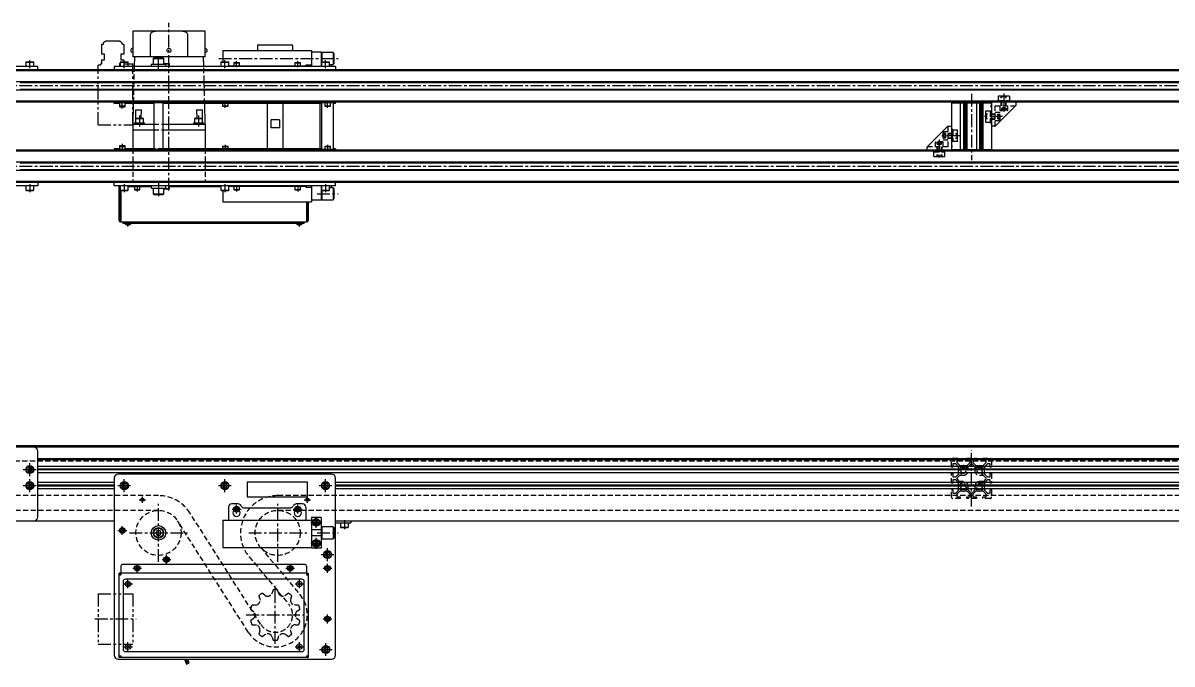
# Model space of a CAD drawing. Extents: x 0 to 4374, y -8 to 1531.
# Drawn here: x 760 to 2187, y 10 to 807 of the extents above; entities that cross this region are included whole.
import ezdxf

# ---------------------------------------------------------------- set-up
doc = ezdxf.new("R2010")
doc.units = 0
doc.header["$LTSCALE"] = 0.5
for name, pattern in [('CENTER', [50.8, 31.75, -6.35, 6.35, -6.35]), ('DASHED', [19.05, 12.7, -6.35]), ('PHANTOM', [63.5, 31.75, -6.35, 6.35, -6.35, 6.35, -6.35])]:
    doc.linetypes.add(name, pattern=pattern)
for name, color, linetype in [('MSM_CENTER', 1, 'CENTER'), ('MSM_CONTINUOUS', 7, 'CONTINUOUS'), ('MSM_DASHED', 4, 'DASHED'), ('MSM_IMAGINARY', 6, 'PHANTOM')]:
    doc.layers.add(name, color=color, linetype=linetype)

msp = doc.modelspace()

# ---------------------------------------------------------------- linework, layer by layer
at = {"layer": 'MSM_CENTER'}
for p, q in [((941, 598.5), (941, 806.8)), ((768, 750.5), (768, 760.5)), ((885.5, 750.5), (885.5, 760.5)), ((928, 749.5), (928, 766.5)), ((1003, 762.5), (1151, 762.5)), ((1010.5, 750.5), (1010.5, 760.5)), ((1025, 751.7), (1025, 759.5)), ((1101, 751.7), (1101, 759.5)), ((1135.5, 750.5), (1135.5, 760.5)), ((3743, 728.5), (613, 728.5)), ((1938, 718.7), (1938, 636.3)), ((1978, 719), (1978, 695)), ((883, 700.5), (883, 709.5)), ((1011, 701.5), (1011, 708.5)), ((1138, 701.5), (1138, 709.5)), ((904.3, 691.6), (904.3, 678)), ((977.8, 691.6), (977.8, 678)), ((1976.5, 690.5), (1952.5, 690.5)), ((1898, 662), (1898, 638)), ((1923.3, 666.5), (1899.3, 666.5)), ((883, 656.5), (883, 647.5)), ((1011, 655.5), (1011, 648.5)), ((1138, 655.5), (1138, 647.5)), ((3743, 628.5), (613, 628.5)), ((768, 606.5), (768, 596.5)), ((885.5, 606.5), (885.5, 596.5)), ((901.5, 605.3), (901.5, 597.5)), ((928, 607.5), (928, 590.5)), ((1010.5, 606.5), (1010.5, 596.5)), ((1025, 605.3), (1025, 597.5)), ((1101, 605.3), (1101, 597.5)), ((1135.5, 606.5), (1135.5, 596.5)), ((1125, 594.5), (1151, 594.5)), ((890, 553.8), (890, 559.5)), ((1103, 553.8), (1103, 559.5)), ((1938, 205.7), (1938, 275.7)), ((768, 243.7), (768, 259.7)), ((760, 251.7), (776, 251.7)), ((760, 231.7), (776, 231.7)), ((768, 223.7), (768, 239.7)), ((877.5, 231.7), (893.5, 231.7)), ((885.5, 223.7), (885.5, 239.7)), ((1002.5, 231.7), (1018.5, 231.7)), ((1010.5, 223.7), (1010.5, 239.7)), ((1127.5, 231.7), (1143.5, 231.7)), ((1135.5, 223.7), (1135.5, 239.7)), ((904, 214.2), (912, 214.2)), ((908, 210.2), (908, 218.2)), ((1109, 214.2), (1117, 214.2)), ((1113, 210.2), (1113, 218.2)), ((928, 137), (928, 209)), ((1019.5, 202.5), (1030.5, 202.5)), ((1025, 197), (1025, 208)), ((1076.1, 137), (1076.1, 209)), ((1095.5, 202.5), (1106.5, 202.5)), ((1101, 197), (1101, 208)), ((1117.3, 186), (1130.8, 186)), ((1124, 179.3), (1124, 192.8)), ((1159, 188.7), (1159, 177.7)), ((877.5, 176), (888.5, 176)), ((883, 170.5), (883, 181.5)), ((892, 173), (964, 173)), ((1040.1, 173), (1112.1, 173)), ((1125, 173), (1151, 173)), ((1117.3, 160), (1130.8, 160)), ((1124, 153.3), (1124, 166.8)), ((938, 134.5), (938, 145.5)), ((1130, 146), (1146, 146)), ((1138, 138), (1138, 154)), ((896, 129), (907, 129)), ((901.5, 123.5), (901.5, 134.5)), ((932.5, 140), (943.5, 140)), ((1086, 129), (1097, 129)), ((1091.5, 123.5), (1091.5, 134.5)), ((1132.5, 129), (1143.5, 129)), ((1138, 123.5), (1138, 134.5)), ((890, 104.1), (890, 115)), ((1103, 104.1), (1103, 115)), ((884.6, 109.5), (895.5, 109.5)), ((1073.1, 35), (1073.1, 107)), ((1097.6, 109.5), (1108.5, 109.5)), ((1138, 60.5), (1138, 71.5)), ((849.1, 66), (900.1, 66)), ((1037.1, 71), (1109.1, 71)), ((1132.5, 66), (1143.5, 66)), ((884.6, 31.5), (895.5, 31.5)), ((890, 26.1), (890, 37)), ((1097.6, 31.5), (1108.5, 31.5)), ((1103, 26.1), (1103, 37)), ((1136, 20), (1136, 36)), ((1128, 28), (1144, 28))]:
    msp.add_line(p, q, dxfattribs=at)
at = {"layer": 'MSM_CONTINUOUS'}
for p, q in [((896, 796.8), (896, 764.8)), ((986, 796.8), (896, 796.8)), ((918.1, 764.8), (918.1, 792.8)), ((964, 792.8), (964, 764.8)), ((986, 764.8), (986, 796.8)), ((1008, 772.5), (1008, 758.5)), ((1008, 772.5), (1118, 772.5)), ((1051, 777.9), (1051, 772.5)), ((1052.6, 779.5), (1093.4, 779.5)), ((1095, 772.5), (1095, 777.9)), ((1118, 772.5), (1118, 752.5)), ((763.6, 758.5), (763, 757.9)), ((763, 757.9), (773, 757.9)), ((763, 757.9), (763, 752.5)), ((763.6, 758.5), (772.4, 758.5)), ((773, 757.9), (772.4, 758.5)), ((773, 752.5), (773, 757.9)), ((881.1, 758.5), (880.5, 757.9)), ((880.5, 757.9), (890.5, 757.9)), ((880.5, 757.9), (880.5, 752.5)), ((881.1, 758.5), (889.9, 758.5)), ((890.5, 757.9), (889.9, 758.5)), ((890.5, 752.5), (890.5, 757.9)), ((986, 764.8), (896, 764.8)), ((898, 764.8), (897.8, 752.5)), ((922.3, 763.5), (921.5, 762.7)), ((921.5, 762.7), (921.5, 755.5)), ((921.5, 762.7), (934.5, 762.7)), ((922.3, 763.5), (933.7, 763.5)), ((934.5, 762.7), (933.7, 763.5)), ((934.5, 755.5), (934.5, 762.7)), ((984.3, 752.5), (984, 764.8)), ((1006.1, 758.5), (1005.5, 757.9)), ((1005.5, 757.9), (1005.5, 752.5)), ((1005.5, 757.9), (1015.5, 757.9)), ((1006.1, 758.5), (1014.9, 758.5)), ((1015.5, 757.9), (1014.9, 758.5)), ((1015.5, 752.5), (1015.5, 757.9)), ((1021.9, 757.5), (1021.5, 757.1)), ((1021.5, 757.1), (1028.5, 757.1)), ((1021.5, 757.1), (1021.5, 753.5)), ((1021.9, 757.5), (1028.1, 757.5)), ((1028.5, 757.1), (1028.1, 757.5)), ((1028.5, 753.5), (1028.5, 757.1)), ((1097.9, 757.5), (1097.5, 757.1)), ((1097.5, 757.1), (1097.5, 753.5)), ((1097.5, 757.1), (1104.5, 757.1)), ((1097.9, 757.5), (1104.1, 757.5)), ((1104.5, 757.1), (1104.1, 757.5)), ((1104.5, 753.5), (1104.5, 757.1)), ((1130, 770.5), (1118, 770.5)), ((1130, 770.5), (1130, 752.5)), ((1131, 768.2), (1130, 768.2)), ((1130, 756.7), (1130.5, 756.7)), ((1131.1, 758.5), (1130.5, 757.9)), ((1130.5, 757.9), (1140.5, 757.9)), ((1130.5, 757.9), (1130.5, 752.5)), ((1131, 770), (1131, 758.4)), ((1145, 770), (1131, 770)), ((1131.1, 758.5), (1139.9, 758.5)), ((1140.5, 757.9), (1139.9, 758.5)), ((1140.5, 752.5), (1140.5, 757.9)), ((1146, 769), (1145, 770)), ((1145, 770), (1145, 755)), ((1146, 769), (1146, 756)), ((778, 752.5), (623, 752.5)), ((3733, 748.5), (623, 748.5)), ((3648, 747.3), (708, 747.3)), ((778, 748.5), (778, 752.5)), ((1148, 752.5), (873, 752.5)), ((873, 752.5), (873, 748.5)), ((879.9, 756.5), (879.5, 756.1)), ((879.5, 756.1), (879.5, 752.5)), ((879.5, 756.1), (880.5, 756.1)), ((879.9, 756.5), (880.5, 756.5)), ((919, 755), (919, 752.5)), ((919.5, 755.5), (936.5, 755.5)), ((934.9, 756.5), (934.5, 756.1)), ((934.5, 756.1), (941.5, 756.1)), ((934.9, 756.5), (941.1, 756.5)), ((937, 752.5), (937, 755)), ((941.5, 756.1), (941.1, 756.5)), ((941.5, 752.5), (941.5, 756.1)), ((1015.5, 753.5), (1111, 753.5)), ((1118, 754.5), (1111, 754.5)), ((1111, 752.5), (1111, 754.5)), ((1140.5, 755), (1145, 755)), ((1143, 752.5), (1143, 755)), ((1145, 755), (1146, 756)), ((1148, 752.5), (1148, 748.5)), ((3648, 733.7), (708, 733.7)), ((3704.5, 732.5), (756.3, 732.5)), ((3648, 723.3), (708, 723.3)), ((756.3, 724.5), (3704.5, 724.5)), ((3733, 708.5), (623, 708.5)), ((3648, 709.7), (708, 709.7)), ((873, 706.5), (873, 708.5)), ((1148, 707.5), (873, 707.5)), ((879.5, 706.5), (873, 706.5)), ((879.5, 707.5), (879.5, 702.9)), ((879.5, 703.9), (886.5, 703.9)), ((879.5, 703.9), (879.9, 703.5)), ((879.5, 702.9), (879.9, 702.5)), ((879.5, 702.9), (886.5, 702.9)), ((879.9, 703.5), (886.1, 703.5)), ((879.9, 702.5), (886.1, 702.5)), ((886.1, 703.5), (886.5, 703.9)), ((886.1, 702.5), (886.5, 702.9)), ((886.5, 702.9), (886.5, 707.5)), ((922, 706.5), (886.5, 706.5)), ((896.7, 706.5), (896, 681)), ((922, 707.5), (922, 649.5)), ((934, 649.5), (934, 707.5)), ((1130.5, 706.5), (934, 706.5)), ((986, 681), (985.4, 706.5)), ((1007.5, 706.5), (1007.5, 703.9)), ((1007.5, 703.9), (1007.9, 703.5)), ((1007.5, 703.9), (1014.5, 703.9)), ((1007.9, 703.5), (1014.1, 703.5)), ((1014.1, 703.5), (1014.5, 703.9)), ((1014.5, 703.9), (1014.5, 706.5)), ((1063, 706.5), (1063, 650.5)), ((1083, 650.5), (1083, 706.5)), ((1128, 706.5), (1128, 707.5)), ((1128.5, 706.5), (1128.5, 650.5)), ((1130.5, 707.5), (1130.5, 649.5)), ((1134.5, 707.5), (1134.5, 703.9)), ((1134.5, 703.9), (1134.9, 703.5)), ((1134.5, 703.9), (1141.5, 703.9)), ((1134.9, 703.5), (1141.1, 703.5)), ((1141.1, 703.5), (1141.5, 703.9)), ((1141.5, 703.9), (1141.5, 707.5)), ((1145.5, 649.5), (1145.5, 707.5)), ((1148, 706.5), (1145.5, 706.5)), ((1148, 706.5), (1148, 708.5)), ((1913, 707.5), (1913, 649.5)), ((1913, 707.5), (1963, 707.5)), ((1924, 707.5), (1924, 649.5)), ((1928, 707.5), (1928, 649.5)), ((1929.3, 707.5), (1929.3, 649.5)), ((1930.5, 707.5), (1930.5, 649.5)), ((1932, 707.5), (1932, 649.5)), ((1944, 707.5), (1944, 649.5)), ((1948, 707.5), (1948, 649.5)), ((1949.3, 707.5), (1949.3, 649.5)), ((1950.5, 707.5), (1950.5, 649.5)), ((1952, 707.5), (1952, 649.5)), ((1963, 707.5), (1963, 708.5)), ((1963, 707.5), (1963, 649.5)), ((1992.8, 703.7), (1967.8, 678.8)), ((1992.8, 703.7), (1967.8, 678.8)), ((1993, 708.5), (1993, 704.4)), ((1993, 708.5), (1993, 704.4)), ((899.9, 688.6), (899.3, 688)), ((899.3, 688), (909.3, 688)), ((899.3, 688), (899.3, 682.6)), ((899.6, 699), (899.6, 688.3)), ((899.6, 699), (907, 699)), ((899.9, 688.6), (908.7, 688.6)), ((906.6, 688.6), (907, 699)), ((909.3, 688), (908.7, 688.6)), ((909.3, 682.6), (909.3, 688)), ((973.4, 688.6), (972.8, 688)), ((972.8, 688), (982.8, 688)), ((972.8, 688), (972.8, 682.6)), ((973.4, 688.6), (982.2, 688.6)), ((975.1, 699), (982.5, 699)), ((975.1, 699), (975.5, 688.6)), ((982.8, 688), (982.2, 688.6)), ((982.5, 688.3), (982.5, 699)), ((982.8, 682.6), (982.8, 688)), ((1067.8, 676.5), (1067.8, 686.5)), ((1078.3, 686.5), (1067.8, 686.5)), ((1078.3, 686.5), (1078.3, 676.5)), ((896, 681), (922, 681)), ((896, 681), (896, 674)), ((896, 674), (922, 674)), ((896, 673.9), (922, 673.9)), ((896, 673.9), (896, 650.5)), ((896.1, 673.9), (896.1, 674)), ((898, 682.6), (910.5, 682.6)), ((898, 682.6), (898, 681)), ((910.5, 681), (910.5, 682.6)), ((934, 681), (986, 681)), ((934, 674), (986, 674)), ((934, 673.9), (986, 673.9)), ((971.6, 682.6), (984.1, 682.6)), ((971.6, 682.6), (971.6, 681)), ((984.1, 681), (984.1, 682.6)), ((986, 681), (986, 674)), ((986, 673.9), (986, 674)), ((986, 673.9), (986, 650.5)), ((1078.3, 676.5), (1067.8, 676.5)), ((1883.3, 653.3), (1908.3, 678.2)), ((1883.3, 653.3), (1908.3, 678.2)), ((1909, 678.5), (1913, 678.5)), ((1909, 678.5), (1913, 678.5)), ((1967.1, 678.5), (1963, 678.5)), ((1967.1, 678.5), (1963, 678.5)), ((3733, 648.5), (623, 648.5)), ((3648, 647.3), (708, 647.3)), ((879.5, 650.5), (873, 650.5)), ((873, 650.5), (873, 648.5)), ((1148, 649.5), (873, 649.5)), ((879.9, 654.5), (879.5, 654.1)), ((879.5, 654.1), (886.5, 654.1)), ((879.5, 654.1), (879.5, 649.5)), ((879.9, 653.5), (879.5, 653.1)), ((879.5, 653.1), (886.5, 653.1)), ((879.9, 654.5), (886.1, 654.5)), ((879.9, 653.5), (886.1, 653.5)), ((886.5, 654.1), (886.1, 654.5)), ((886.5, 653.1), (886.1, 653.5)), ((886.5, 649.5), (886.5, 654.1)), ((922, 650.5), (886.5, 650.5)), ((1130.5, 650.5), (934, 650.5)), ((1007.9, 653.5), (1007.5, 653.1)), ((1007.5, 653.1), (1007.5, 650.5)), ((1007.5, 653.1), (1014.5, 653.1)), ((1007.9, 653.5), (1014.1, 653.5)), ((1014.5, 653.1), (1014.1, 653.5)), ((1014.5, 650.5), (1014.5, 653.1)), ((1128, 650.5), (1128, 649.5)), ((1134.9, 653.5), (1134.5, 653.1)), ((1134.5, 653.1), (1141.5, 653.1)), ((1134.5, 653.1), (1134.5, 649.5)), ((1134.9, 653.5), (1141.1, 653.5)), ((1141.5, 653.1), (1141.1, 653.5)), ((1141.5, 649.5), (1141.5, 653.1)), ((1148, 650.5), (1145.5, 650.5)), ((1148, 650.5), (1148, 648.5)), ((1883, 648.5), (1883, 652.6)), ((1883, 648.5), (1883, 652.6)), ((1913, 649.5), (1913, 648.5)), ((1913, 649.5), (1963, 649.5)), ((3648, 633.7), (708, 633.7)), ((3704.5, 632.5), (756.3, 632.5)), ((3648, 623.3), (708, 623.3)), ((756.3, 624.5), (3704.5, 624.5)), ((3733, 608.5), (623, 608.5)), ((778, 604.5), (623, 604.5)), ((3648, 609.7), (708, 609.7)), ((763, 604.5), (763, 599.1)), ((773, 599.1), (773, 604.5)), ((778, 608.5), (778, 604.5)), ((873, 604.5), (873, 608.5)), ((1148, 604.5), (873, 604.5)), ((879, 561.2), (879, 604)), ((879.5, 604), (879, 604)), ((879.5, 604.5), (879.5, 600.9)), ((879.5, 600.9), (879.9, 600.5)), ((879.5, 600.9), (880.5, 600.9)), ((879.9, 600.5), (880.5, 600.5)), ((880.2, 561.2), (880.2, 600.5)), ((880.5, 604.5), (880.5, 599.1)), ((890.5, 599.1), (890.5, 604.5)), ((919, 603.3), (890.5, 603.3)), ((898, 603.3), (898, 599.9)), ((898, 599.9), (905, 599.9)), ((898, 599.9), (898.4, 599.5)), ((904.6, 599.5), (905, 599.9)), ((905, 599.9), (905, 603.3)), ((919, 604.5), (919, 602)), ((919.5, 601.5), (936.5, 601.5)), ((921.5, 601.5), (921.5, 594.3)), ((934.5, 594.3), (934.5, 601.5)), ((934.5, 600.9), (941.5, 600.9)), ((934.5, 600.9), (934.9, 600.5)), ((934.9, 600.5), (941.1, 600.5)), ((937, 602), (937, 604.5)), ((941.1, 600.5), (941.5, 600.9)), ((941.5, 600.9), (941.5, 604.5)), ((1005.5, 603.3), (941.5, 603.3)), ((1005.5, 604.5), (1005.5, 599.1)), ((1015.5, 599.1), (1015.5, 604.5)), ((1111, 603.5), (1015.5, 603.5)), ((1021.5, 603.5), (1021.5, 599.9)), ((1021.5, 599.9), (1021.9, 599.5)), ((1021.5, 599.9), (1028.5, 599.9)), ((1028.1, 599.5), (1028.5, 599.9)), ((1028.5, 599.9), (1028.5, 603.5)), ((1038, 604.4), (1038, 604.5)), ((1113, 604.4), (1038, 604.4)), ((1097.5, 603.5), (1097.5, 599.9)), ((1097.5, 599.9), (1097.9, 599.5)), ((1097.5, 599.9), (1104.5, 599.9)), ((1104.1, 599.5), (1104.5, 599.9)), ((1104.5, 599.9), (1104.5, 603.5)), ((1111, 604.4), (1111, 602.5)), ((1111, 602.5), (1118, 602.5)), ((1113, 604.4), (1113, 604.5)), ((1118, 604.5), (1118, 584.5)), ((1130, 604.5), (1130, 586.5)), ((1130.5, 600.2), (1130, 600.2)), ((1130.5, 604.5), (1130.5, 599.1)), ((1140.5, 599.1), (1140.5, 604.5)), ((1145, 602), (1140.5, 602)), ((1143, 602), (1143, 604.5)), ((1145, 602), (1145, 587)), ((1146, 601), (1145, 602)), ((1146, 601), (1146, 588)), ((1148, 604.5), (1148, 608.5)), ((763, 599.1), (763.6, 598.5)), ((763, 599.1), (773, 599.1)), ((763.6, 598.5), (772.4, 598.5)), ((772.4, 598.5), (773, 599.1)), ((880.5, 599.1), (890.5, 599.1)), ((880.5, 599.1), (881.1, 598.5)), ((881, 598.6), (881, 559.5)), ((881.1, 598.5), (889.9, 598.5)), ((889.9, 598.5), (890.5, 599.1)), ((898.4, 599.5), (904.6, 599.5)), ((921.5, 594.3), (934.5, 594.3)), ((921.5, 594.3), (922.3, 593.5)), ((922.3, 593.5), (933.7, 593.5)), ((933.7, 593.5), (934.5, 594.3)), ((1005.5, 599.1), (1006.1, 598.5)), ((1005.5, 599.1), (1015.5, 599.1)), ((1006.1, 598.5), (1014.9, 598.5)), ((1008, 598.5), (1008, 584.5)), ((1014.9, 598.5), (1015.5, 599.1)), ((1021.9, 599.5), (1028.1, 599.5)), ((1097.9, 599.5), (1104.1, 599.5)), ((1130, 586.5), (1118, 586.5)), ((1130, 588.7), (1131, 588.7)), ((1130.5, 599.1), (1140.5, 599.1)), ((1130.5, 599.1), (1131.1, 598.5)), ((1131, 598.6), (1131, 587)), ((1131, 587), (1145, 587)), ((1131.1, 598.5), (1139.9, 598.5)), ((1139.9, 598.5), (1140.5, 599.1)), ((1145, 587), (1146, 588)), ((1008, 584.5), (1118, 584.5)), ((1112, 584.5), (1112, 559.5)), ((1112.8, 584.5), (1112.8, 561.2)), ((1114, 584.5), (1114, 561.2)), ((880.2, 561.5), (879, 561.5)), ((881, 560.7), (880.7, 560.7)), ((880.7, 559.5), (1112.3, 559.5)), ((884, 557.5), (884, 559.5)), ((1109, 557.5), (884, 557.5)), ((886.6, 557.5), (886.6, 557.1)), ((886.6, 557.1), (893.5, 557.1)), ((893.5, 557.1), (893.5, 557.5)), ((1099.6, 557.5), (1099.6, 557.1)), ((1099.6, 557.1), (1106.5, 557.1)), ((1106.5, 557.1), (1106.5, 557.5)), ((1109, 557.5), (1109, 559.5)), ((1112.3, 560.7), (1112, 560.7)), ((1112.8, 561.5), (1114, 561.5)), ((888.6, 555.8), (888.6, 555.8)), ((889.6, 555.8), (889.6, 555.8)), ((890.5, 555.8), (890.5, 555.8)), ((891.5, 555.8), (891.5, 555.8)), ((1101.6, 555.8), (1101.6, 555.8)), ((1102.6, 555.8), (1102.6, 555.8)), ((1103.5, 555.8), (1103.5, 555.8)), ((1104.5, 555.8), (1104.5, 555.8)), ((3728, 279.7), (628, 279.7)), ((3683, 281), (673, 281)), ((778, 192.7), (778, 274.7)), ((3578, 265.2), (778, 265.2)), ((3578, 264), (778, 264)), ((766.6, 254.2), (765.2, 251.7)), ((765.2, 251.7), (766.6, 249.2)), ((766.6, 254.2), (769.5, 254.2)), ((766.6, 249.2), (769.5, 249.2)), ((770.9, 251.7), (769.5, 254.2)), ((769.5, 249.2), (770.9, 251.7)), ((3578, 255.7), (778, 255.7)), ((3578, 252.2), (778, 252.2)), ((3578, 251.7), (778, 251.7)), ((3578, 251.2), (778, 251.2)), ((3578, 247.7), (778, 247.7)), ((1143, 246), (878, 246)), ((766.6, 234.2), (765.2, 231.7)), ((765.2, 231.7), (766.6, 229.2)), ((766.6, 234.2), (769.5, 234.2)), ((766.6, 229.2), (769.5, 229.2)), ((770.9, 231.7), (769.5, 234.2)), ((769.5, 229.2), (770.9, 231.7)), ((873, 235.7), (778, 235.7)), ((873, 232.2), (778, 232.2)), ((873, 231.7), (778, 231.7)), ((873, 231.2), (778, 231.2)), ((873, 241), (873, 21)), ((884.1, 234.2), (882.7, 231.7)), ((882.7, 231.7), (884.1, 229.2)), ((884.1, 234.2), (887, 234.2)), ((884.1, 229.2), (887, 229.2)), ((888.4, 231.7), (887, 234.2)), ((887, 229.2), (888.4, 231.7)), ((1009.1, 234.2), (1007.7, 231.7)), ((1007.7, 231.7), (1009.1, 229.2)), ((1009.1, 234.2), (1012, 234.2)), ((1009.1, 229.2), (1012, 229.2)), ((1013.4, 231.7), (1012, 234.2)), ((1012, 229.2), (1013.4, 231.7)), ((1113, 236), (1038, 236)), ((1038, 236), (1038, 218)), ((1113, 218), (1113, 236)), ((1134.1, 234.2), (1132.7, 231.7)), ((1132.7, 231.7), (1134.1, 229.2)), ((1134.1, 234.2), (1137, 234.2)), ((1134.1, 229.2), (1137, 229.2)), ((1138.4, 231.7), (1137, 234.2)), ((1137, 229.2), (1138.4, 231.7)), ((1148, 21), (1148, 241)), ((3578, 235.7), (1148, 235.7)), ((3578, 232.2), (1148, 232.2)), ((3578, 231.7), (1148, 231.7)), ((3578, 231.2), (1148, 231.2)), ((873, 227.7), (778, 227.7)), ((909.2, 214.7), (906.9, 214.7)), ((1038, 218), (1113, 218)), ((1114.1, 214.7), (1111.9, 214.7)), ((3578, 227.7), (1148, 227.7)), ((1015, 205), (1015, 189)), ((1027, 209), (1019, 209)), ((1024.2, 204), (1023.3, 202.5)), ((1023.3, 202.5), (1024.2, 201)), ((1024.2, 204), (1025.9, 204)), ((1024.2, 201), (1025.9, 201)), ((1026.8, 202.5), (1025.9, 204)), ((1025.9, 201), (1026.8, 202.5)), ((1035, 204), (1091, 204)), ((1107, 209), (1099.1, 209)), ((1100.2, 204), (1099.3, 202.5)), ((1099.3, 202.5), (1100.2, 201)), ((1100.2, 204), (1101.9, 204)), ((1100.2, 201), (1101.9, 201)), ((1102.8, 202.5), (1101.9, 204)), ((1101.9, 201), (1102.8, 202.5)), ((1111, 205), (1111, 189)), ((873, 187.7), (643.1, 187.7)), ((1008, 189), (1118, 189)), ((1008, 189), (1008, 155)), ((1130, 192), (1118, 192)), ((1118, 192), (1118, 154)), ((1122.9, 188), (1121.7, 186)), ((1121.7, 186), (1122.9, 184)), ((1125.2, 188), (1122.9, 188)), ((1126.4, 186), (1125.2, 188)), ((1125.2, 184), (1126.4, 186)), ((1130, 192), (1130, 154)), ((3713, 187.7), (1148, 187.7)), ((1148, 185.7), (1167, 185.7)), ((1154, 185.7), (1154, 180.3)), ((1164, 180.3), (1164, 185.7)), ((1167, 187.7), (1167, 185.7)), ((882.2, 177.5), (881.3, 176)), ((881.3, 176), (882.2, 174.5)), ((882.2, 177.5), (883.9, 177.5)), ((882.2, 174.5), (883.9, 174.5)), ((884.8, 176), (883.9, 177.5)), ((883.9, 174.5), (884.8, 176)), ((926.3, 176), (924.6, 173)), ((924.6, 173), (926.3, 170)), ((926.3, 176), (929.8, 176)), ((931.5, 173), (929.8, 176)), ((929.8, 170), (931.5, 173)), ((1130, 176.8), (1118, 176.8)), ((1122.9, 184), (1125.2, 184)), ((1131, 178.8), (1130, 178.8)), ((1145, 180.5), (1131, 180.5)), ((1131, 180.5), (1131, 165.5)), ((1146, 179.5), (1145, 180.5)), ((1145, 180.5), (1145, 165.5)), ((1146, 179.5), (1146, 166.5)), ((1154, 180.3), (1154.6, 179.7)), ((1154, 180.3), (1164, 180.3)), ((1154.6, 179.7), (1163.4, 179.7)), ((1163.4, 179.7), (1164, 180.3)), ((926.3, 170), (929.8, 170)), ((1130, 169.3), (1118, 169.3)), ((1122.9, 162), (1121.7, 160)), ((1121.7, 160), (1122.9, 158)), ((1125.2, 162), (1122.9, 162)), ((1122.9, 158), (1125.2, 158)), ((1126.4, 160), (1125.2, 162)), ((1125.2, 158), (1126.4, 160)), ((1130, 167.3), (1131, 167.3)), ((1131, 165.5), (1145, 165.5)), ((1145, 165.5), (1146, 166.5)), ((1008, 155), (1118, 155)), ((1130, 154), (1118, 154)), ((1136.6, 148.5), (1135.2, 146)), ((1135.2, 146), (1136.6, 143.5)), ((1136.6, 148.5), (1139.5, 148.5)), ((1136.6, 143.5), (1139.5, 143.5)), ((1140.9, 146), (1139.5, 148.5)), ((1139.5, 143.5), (1140.9, 146)), ((881, 131.8), (881, 121)), ((1110, 133.8), (883, 133.8)), ((900.7, 130.5), (899.8, 129)), ((899.8, 129), (900.7, 127.5)), ((900.7, 130.5), (902.4, 130.5)), ((903.3, 129), (902.4, 130.5)), ((902.4, 127.5), (903.3, 129)), ((937.2, 141.5), (936.3, 140)), ((936.3, 140), (937.2, 138.5)), ((937.2, 141.5), (938.9, 141.5)), ((937.2, 138.5), (938.9, 138.5)), ((939.8, 140), (938.9, 141.5)), ((938.9, 138.5), (939.8, 140)), ((1090.7, 130.5), (1089.8, 129)), ((1089.8, 129), (1090.7, 127.5)), ((1090.7, 130.5), (1092.4, 130.5)), ((1093.3, 129), (1092.4, 130.5)), ((1092.4, 127.5), (1093.3, 129)), ((1112, 131.8), (1112, 121)), ((1137.2, 130.5), (1136.3, 129)), ((1136.3, 129), (1137.2, 127.5)), ((1137.2, 130.5), (1138.9, 130.5)), ((1139.8, 129), (1138.9, 130.5)), ((1138.9, 127.5), (1139.8, 129)), ((879, 18), (879, 123)), ((880.2, 123), (879, 123)), ((879, 121), (881, 121)), ((880.2, 121), (880.2, 123)), ((1112, 123), (881, 123)), ((1106, 115.5), (887, 115.5)), ((900.7, 127.5), (902.4, 127.5)), ((1090.7, 127.5), (1092.4, 127.5)), ((1112, 121), (1114, 121)), ((1112.8, 123), (1112.8, 121)), ((1112.8, 123), (1114, 123)), ((1114, 123), (1114, 18)), ((1137.2, 127.5), (1138.9, 127.5)), ((884, 112.5), (884, 28.5)), ((888.6, 110), (888.6, 109)), ((888.9, 110), (888.6, 110)), ((888.6, 109), (888.9, 109)), ((890.5, 111), (889.6, 111)), ((889.6, 111), (889.6, 110.7)), ((889.6, 108.3), (889.6, 108.1)), ((889.6, 108.1), (890.5, 108.1)), ((890.5, 110.7), (890.5, 111)), ((890.5, 108.1), (890.5, 108.3)), ((891.5, 110), (891.2, 110)), ((891.2, 109), (891.5, 109)), ((891.5, 109), (891.5, 110)), ((1101.6, 110), (1101.6, 109)), ((1101.9, 110), (1101.6, 110)), ((1101.6, 109), (1101.9, 109)), ((1103.5, 111), (1102.6, 111)), ((1102.6, 111), (1102.6, 110.7)), ((1102.6, 108.3), (1102.6, 108.1)), ((1102.6, 108.1), (1103.5, 108.1)), ((1103.5, 110.7), (1103.5, 111)), ((1103.5, 108.1), (1103.5, 108.3)), ((1104.5, 110), (1104.2, 110)), ((1104.2, 109), (1104.5, 109)), ((1104.5, 109), (1104.5, 110)), ((1109, 28.5), (1109, 112.5)), ((1137.2, 67.5), (1136.3, 66)), ((1136.3, 66), (1137.2, 64.5)), ((1137.2, 67.5), (1138.9, 67.5)), ((1137.2, 64.5), (1138.9, 64.5)), ((1139.8, 66), (1138.9, 67.5)), ((1138.9, 64.5), (1139.8, 66)), ((888.6, 32), (888.6, 31)), ((888.9, 32), (888.6, 32)), ((888.6, 31), (888.9, 31)), ((890.5, 33), (889.6, 33)), ((889.6, 33), (889.6, 32.7)), ((889.6, 30.3), (889.6, 30.1)), ((889.6, 30.1), (890.5, 30.1)), ((890.5, 32.7), (890.5, 33)), ((890.5, 30.1), (890.5, 30.3)), ((891.5, 32), (891.2, 32)), ((891.2, 31), (891.5, 31)), ((891.5, 31), (891.5, 32)), ((1101.6, 32), (1101.6, 31)), ((1101.9, 32), (1101.6, 32)), ((1101.6, 31), (1101.9, 31)), ((1103.5, 33), (1102.6, 33)), ((1102.6, 33), (1102.6, 32.7)), ((1102.6, 30.3), (1102.6, 30.1)), ((1102.6, 30.1), (1103.5, 30.1)), ((1103.5, 32.7), (1103.5, 33)), ((1103.5, 30.1), (1103.5, 30.3)), ((1104.5, 32), (1104.2, 32)), ((1104.2, 31), (1104.5, 31)), ((1104.5, 31), (1104.5, 32)), ((1134.6, 30.5), (1133.2, 28)), ((1134.6, 30.5), (1137.5, 30.5)), ((1138.9, 28), (1137.5, 30.5)), ((878, 16), (1143, 16)), ((879, 20), (881, 20)), ((880.2, 18), (879, 18)), ((880.2, 18), (880.2, 20)), ((881, 20), (881, 18)), ((1112, 18), (881, 18)), ((887, 25.5), (1106, 25.5)), ((960.2, 16), (962.6, 10)), ((964.4, 10.7), (962.3, 16)), ((966.2, 11.5), (964.4, 16)), ((1112, 20), (1114, 20)), ((1112, 20), (1112, 18)), ((1112.8, 20), (1112.8, 18)), ((1112.8, 18), (1114, 18)), ((1133.2, 28), (1134.6, 25.5)), ((1134.6, 25.5), (1137.5, 25.5)), ((1137.5, 25.5), (1138.9, 28)), ((962.6, 10), (966.2, 11.5))]:
    msp.add_line(p, q, dxfattribs=at)
for centre, radius in [((941, 772.6), 2.5), ((768, 251.7), 5), ((768, 251.7), 4.4), ((768, 231.7), 5), ((768, 231.7), 4.4), ((885.5, 231.7), 5), ((885.5, 231.7), 4.4), ((1010.5, 231.7), 5), ((1010.5, 231.7), 4.4), ((1135.5, 231.7), 5), ((1135.5, 231.7), 4.4), ((908, 214.2), 2), ((908, 214.2), 1.6), ((908, 214.2), 1.2), ((1113, 214.2), 2), ((1113, 214.2), 1.6), ((1113, 214.2), 1.2), ((1025, 202.5), 3.5), ((1025, 202.5), 3.1), ((1101, 202.5), 3.5), ((1101, 202.5), 3.1), ((1124, 186), 4.75), ((1124, 186), 4.25), ((1124, 186), 3.75), ((883, 176), 3.5), ((883, 176), 3.1), ((928, 173), 9), ((928, 173), 6.5), ((928, 173), 5.7), ((1124, 160), 4.75), ((1124, 160), 4.25), ((1124, 160), 3.75), ((938, 140), 3.5), ((938, 140), 3.1), ((1138, 146), 5), ((1138, 146), 4.4), ((901.5, 129), 3.5), ((901.5, 129), 3.1), ((1091.5, 129), 3.5), ((1091.5, 129), 3.1), ((1138, 129), 3.5), ((1138, 129), 3.1), ((890, 109.5), 3.45), ((1103, 109.5), 3.45), ((1138, 66), 3.5), ((1138, 66), 3.1), ((890, 31.5), 3.45), ((1103, 31.5), 3.45), ((1136, 28), 5), ((1136, 28), 4.4)]:
    msp.add_circle(centre, radius, dxfattribs=at)
for centre, radius, start, end in [((920.5, 792.7), 2.39, 119.874, 178.1462), ((928.8, 773.6), 23.2, 88.6113, 114.0727), ((953.3, 773.6), 23.2, 65.9273, 91.3887), ((961.6, 792.7), 2.39, 1.8538, 60.126), ((896, 772.6), 2.5, 90, 270), ((986, 772.6), 2.5, 270, 90), ((1052.6, 777.9), 1.6, 90, 180), ((1093.4, 777.9), 1.6, 0, 90), ((919.5, 755), 0.5, 90, 180), ((936.5, 755), 0.5, 0, 90), ((1992, 704.4), 1, 315, 0), ((1992, 704.4), 1, 315, 0), ((1909, 677.5), 1, 90, 135), ((1909, 677.5), 1, 90, 135), ((1967.1, 679.5), 1, 270, 315), ((1967.1, 679.5), 1, 270, 315), ((1884, 652.6), 1, 135, 180), ((1884, 652.6), 1, 135, 180), ((919.5, 602), 0.5, 180, 270), ((936.5, 602), 0.5, 270, 0), ((880.7, 561.2), 1.7, 180, 270), ((880.7, 561.2), 0.5, 180, 270), ((890, 560.2), 4.6, 221.4096, 251.6261), ((890, 560.2), 4.6, 288.3739, 318.5904), ((1103, 560.2), 4.6, 221.4096, 251.6261), ((1103, 560.2), 4.6, 288.3739, 318.5904), ((1112.3, 561.2), 1.7, 270, 0), ((1112.3, 561.2), 0.5, 270, 0), ((890, 560.2), 4.58, 251.5302, 255.3186), ((889.4, 557.4), 1.73, 253.1741, 271.7649), ((889.4, 555.9), 0.193, 271.5616, 321.7383), ((890, 560.2), 4.37, 263.9514, 276.0486), ((890.7, 555.9), 0.193, 218.2617, 268.4384), ((890.7, 557.4), 1.73, 268.2351, 286.8259), ((890, 560.2), 4.58, 284.6814, 288.4698), ((1103, 560.2), 4.58, 251.5302, 255.3186), ((1102.4, 557.4), 1.73, 253.1741, 271.7649), ((1102.4, 555.9), 0.193, 271.5616, 321.7383), ((1103, 560.2), 4.37, 263.9514, 276.0486), ((1103.7, 555.9), 0.193, 218.2617, 268.4384), ((1103.7, 557.4), 1.73, 268.2351, 286.8259), ((1103, 560.2), 4.58, 284.6814, 288.4698), ((773, 274.7), 5, 0, 90), ((878, 241), 5, 90, 180), ((1143, 241), 5, 0, 90), ((1019, 205), 4, 90, 180), ((1025, 198), 4.5, 135.7708, 44.2292), ((1027, 205), 4, 26.3878, 90), ((1035, 209), 5, 206.3878, 270), ((1091, 209), 5, 270, 333.6122), ((1099.1, 205), 4, 90, 153.6122), ((1101, 198), 4.5, 135.7708, 44.2292), ((1107, 205), 4, 0, 90), ((773, 192.7), 5, 270, 0), ((883, 131.8), 2, 90, 180), ((1110, 131.8), 2, 0, 90), ((887, 112.5), 3, 90, 180), ((1106, 112.5), 3, 0, 90), ((888.9, 110.7), 0.723, 271.8103, 358.1897), ((888.9, 108.3), 0.723, 1.8103, 88.1897), ((891.2, 110.7), 0.723, 181.8103, 268.1897), ((891.2, 108.3), 0.723, 91.8103, 178.1897), ((1101.9, 110.7), 0.723, 271.8103, 358.1897), ((1101.9, 108.3), 0.723, 1.8103, 88.1897), ((1104.2, 110.7), 0.723, 181.8103, 268.1897), ((1104.2, 108.3), 0.723, 91.8103, 178.1897), ((888.9, 32.7), 0.723, 271.8103, 358.1897), ((888.9, 30.3), 0.723, 1.8103, 88.1897), ((891.2, 32.7), 0.723, 181.8103, 268.1897), ((891.2, 30.3), 0.723, 91.8103, 178.1897), ((1101.9, 32.7), 0.723, 271.8103, 358.1897), ((1101.9, 30.3), 0.723, 1.8103, 88.1897), ((1104.2, 32.7), 0.723, 181.8103, 268.1897), ((1104.2, 30.3), 0.723, 91.8103, 178.1897), ((878, 21), 5, 180, 270), ((887, 28.5), 3, 180, 270), ((1106, 28.5), 3, 270, 0), ((1143, 21), 5, 270, 0)]:
    msp.add_arc(centre, radius, start, end, dxfattribs=at)
at = {"layer": 'MSM_DASHED'}
for p, q in [((897.7, 752.5), (896.6, 706.5)), ((985.4, 706.5), (984.3, 752.5)), ((1985, 716), (1971, 716)), ((1971, 716), (1971, 709.7)), ((1975.6, 716), (1975, 715.4)), ((1975, 704), (1975, 716)), ((1981, 715.4), (1975, 715.4)), ((1980.5, 716), (1975.6, 716)), ((1975.6, 704), (1975.6, 716)), ((1980.5, 716), (1981, 715.4)), ((1980.5, 704), (1980.5, 716)), ((1981, 704), (1981, 716)), ((1985, 716), (1985, 709.7)), ((1962, 704.5), (1963, 704.5)), ((1962, 704.5), (1962, 702.5)), ((1962, 704.2), (1963, 704.2)), ((1962, 702.8), (1963, 702.8)), ((1962, 702.5), (1963, 702.5)), ((1967.5, 678.6), (1967.5, 704)), ((1967.5, 704), (1993, 704)), ((1971, 710.5), (1985, 710.5)), ((1971, 710.5), (1985, 710.5)), ((1973, 704), (1973, 698.6)), ((1982, 709.5), (1974, 709.5)), ((1974, 709.5), (1974, 708.5)), ((1974.9, 708.5), (1974.9, 704)), ((1975, 708.5), (1975, 709.5)), ((1975.2, 701), (1975.2, 698)), ((1975.2, 701), (1980.9, 701)), ((1978, 701.7), (1975.5, 701)), ((1976.6, 701), (1976.6, 698)), ((1977.5, 709.5), (1977.5, 708.5)), ((1980.5, 701), (1978, 701.7)), ((1978.5, 709.5), (1978.5, 708.5)), ((1979.5, 701), (1979.5, 698)), ((1980.9, 701), (1980.9, 698)), ((1981.1, 709.5), (1981.1, 708.5)), ((1981.1, 704), (1981.1, 708.5)), ((1982, 709.5), (1982, 708.5)), ((1983, 698.6), (1983, 704)), ((1955.5, 697.5), (1961.8, 697.5)), ((1955.5, 697.5), (1955.5, 683.5)), ((1955.5, 692.9), (1956.1, 693.5)), ((1967.5, 693.5), (1955.5, 693.5)), ((1955.5, 692.9), (1955.5, 688)), ((1967.5, 692.9), (1955.5, 692.9)), ((1955.5, 688), (1956.1, 687.5)), ((1967.5, 688), (1955.5, 688)), ((1967.5, 687.5), (1955.5, 687.5)), ((1956.1, 693.5), (1956.1, 687.5)), ((1961, 697.5), (1961, 683.5)), ((1961.8, 697.5), (1961.8, 683.5)), ((1967.5, 693.6), (1963, 693.6)), ((1963, 687.4), (1967.5, 687.4)), ((1972.9, 695.5), (1967.5, 695.5)), ((1967.5, 685.5), (1972.9, 685.5)), ((1970.5, 693), (1969.9, 690.5)), ((1969.9, 690.5), (1970.5, 688)), ((1970.5, 693.4), (1973.5, 693.4)), ((1970.5, 687.6), (1970.5, 693.4)), ((1970.5, 691.9), (1973.5, 691.9)), ((1970.5, 689), (1973.5, 689)), ((1970.5, 687.6), (1973.5, 687.6)), ((1973.5, 694.9), (1972.9, 695.5)), ((1972.9, 685.5), (1972.9, 695.5)), ((1972.9, 685.5), (1973.5, 686.1)), ((1973, 698.6), (1973.6, 698)), ((1973, 698.6), (1983, 698.6)), ((1973.5, 686.1), (1973.5, 694.9)), ((1973.6, 698), (1982.4, 698)), ((1982.4, 698), (1983, 698.6)), ((922, 681), (934, 681)), ((922, 674), (934, 674)), ((922, 673.9), (934, 673.9)), ((1903.1, 671.5), (1902.5, 670.9)), ((1908.5, 671.5), (1903.1, 671.5)), ((1903.1, 671.5), (1903.1, 661.5)), ((1908.5, 678.4), (1908.5, 653)), ((1914, 675.5), (1913, 675.5)), ((1914, 675.2), (1913, 675.2)), ((1914, 673.8), (1913, 673.8)), ((1914, 673.5), (1913, 673.5)), ((1914, 673.5), (1914, 675.5)), ((1920.5, 673.5), (1914.2, 673.5)), ((1914.2, 659.5), (1914.2, 673.5)), ((1915, 673.5), (1915, 659.5)), ((1920.5, 659.5), (1920.5, 673.5)), ((1955.5, 683.5), (1961.8, 683.5)), ((1962, 683.5), (1963, 683.5)), ((1962, 683.5), (1962, 681.5)), ((1962, 683.2), (1963, 683.2)), ((1962, 681.8), (1963, 681.8)), ((1962, 681.5), (1963, 681.5)), ((1893.6, 659), (1893, 658.4)), ((1893, 658.4), (1893, 653)), ((1903, 658.4), (1893, 658.4)), ((1902.4, 659), (1893.6, 659)), ((1895.2, 656), (1895.2, 659)), ((1896.6, 656), (1896.6, 659)), ((1899.5, 656), (1899.5, 659)), ((1900.9, 656), (1900.9, 659)), ((1903, 658.4), (1902.4, 659)), ((1902.5, 670.9), (1902.5, 662.1)), ((1905.5, 669.4), (1902.5, 669.4)), ((1905.5, 667.9), (1902.5, 667.9)), ((1905.5, 665), (1902.5, 665)), ((1905.5, 663.6), (1902.5, 663.6)), ((1902.5, 662.1), (1903.1, 661.5)), ((1903, 653), (1903, 658.4)), ((1903.1, 661.5), (1908.5, 661.5)), ((1905.5, 669.4), (1905.5, 663.6)), ((1906.2, 666.5), (1905.5, 669)), ((1905.5, 664), (1906.2, 666.5)), ((1913, 669.6), (1908.5, 669.6)), ((1908.5, 669.5), (1920.5, 669.5)), ((1908.5, 668.9), (1920.5, 668.9)), ((1908.5, 664), (1920.5, 664)), ((1908.5, 663.5), (1920.5, 663.5)), ((1908.5, 663.4), (1913, 663.4)), ((1920.5, 659.5), (1914.2, 659.5)), ((1920, 663.5), (1920, 669.5)), ((1920.5, 668.9), (1920, 669.5)), ((1920.5, 664), (1920, 663.5)), ((1920.5, 664), (1920.5, 668.9)), ((896, 650.5), (896, 608.5)), ((934, 650.5), (922, 650.5)), ((986, 650.5), (986, 608.5)), ((1908.5, 653), (1883.1, 653)), ((1891, 641), (1891, 647.3)), ((1891, 646.5), (1905, 646.5)), ((1894, 647.5), (1894, 648.5)), ((1894, 647.5), (1902, 647.5)), ((1894.9, 653), (1894.9, 648.5)), ((1895, 653), (1895, 641)), ((1895, 647.5), (1895, 648.5)), ((1900.9, 656), (1895.2, 656)), ((1895.5, 656), (1898, 655.3)), ((1895.6, 653), (1895.6, 641)), ((1897.5, 647.5), (1897.5, 648.5)), ((1898, 655.3), (1900.5, 656)), ((1898.5, 647.5), (1898.5, 648.5)), ((1900.5, 653), (1900.5, 641)), ((1901, 653), (1901, 641)), ((1901.1, 648.5), (1901.1, 653)), ((1901.1, 648.5), (1901.1, 647.5)), ((1902, 647.5), (1902, 648.5)), ((1905, 641), (1905, 647.3)), ((1914, 654.5), (1913, 654.5)), ((1914, 654.2), (1913, 654.2)), ((1914, 652.8), (1913, 652.8)), ((1914, 652.5), (1913, 652.5)), ((1914, 652.5), (1914, 654.5)), ((1891, 641), (1905, 641)), ((1895, 641.5), (1901, 641.5)), ((1895.6, 641), (1895, 641.5)), ((1895.6, 641), (1900.5, 641)), ((1900.5, 641), (1901, 641.5)), ((673, 262.7), (3683, 262.7)), ((1913, 254.7), (1913, 263.7)), ((1915, 265.7), (1924, 265.7)), ((1918.4, 259), (1915, 259)), ((1915, 259), (1915, 254.7)), ((1922, 255.3), (1918.4, 259)), ((1924, 263.7), (1919.8, 263.7)), ((1919.8, 263.7), (1919.8, 260.4)), ((1919.8, 260.4), (1923.5, 256.7)), ((1924, 265.7), (1924, 263.7)), ((1932, 263.7), (1932, 265.7)), ((1932, 265.7), (1944, 265.7)), ((1936.3, 263.7), (1932, 263.7)), ((1932.6, 256.7), (1936.3, 260.4)), ((1934.3, 255.6), (1937.3, 258.6)), ((1936.3, 260.4), (1936.3, 263.7)), ((1938.8, 258.6), (1941.8, 255.6)), ((1944, 263.7), (1939.8, 263.7)), ((1939.8, 263.7), (1939.8, 260.4)), ((1939.8, 260.4), (1943.5, 256.7)), ((1944, 265.7), (1944, 263.7)), ((1952, 263.7), (1952, 265.7)), ((1952, 265.7), (1961, 265.7)), ((1956.3, 263.7), (1952, 263.7)), ((1952.6, 256.7), (1956.3, 260.4)), ((1957.7, 259), (1954, 255.3)), ((1956.3, 260.4), (1956.3, 263.7)), ((1961, 259), (1957.7, 259)), ((1961, 254.7), (1961, 259)), ((1963, 263.7), (1963, 254.7)), ((1915, 254.7), (1913, 254.7)), ((1913, 234.7), (1913, 246.7)), ((1913, 246.7), (1915, 246.7)), ((1915, 246.7), (1915, 242.5)), ((1918.4, 242.5), (1922, 246.1)), ((1920.2, 241.4), (1923.2, 244.4)), ((1922, 253.2), (1922, 255.3)), ((1922.3, 251.9), (1922, 253.2)), ((1922, 246.1), (1922, 250.1)), ((1922.1, 251.6), (1922.3, 251.9)), ((1922.3, 250.7), (1922.1, 251.1)), ((1922.1, 250.3), (1922.3, 250.7)), ((1923.5, 256.7), (1927.4, 256.7)), ((1923.8, 254.2), (1924.5, 254.9)), ((1924.8, 252.5), (1923.8, 253.5)), ((1923.8, 247.9), (1924.8, 248.9)), ((1924.5, 246.5), (1923.8, 247.2)), ((1923.9, 244.7), (1928, 244.7)), ((1925.2, 254.9), (1926.3, 253.9)), ((1926.3, 247.5), (1925.2, 246.5)), ((1927.6, 256.6), (1928, 256.4)), ((1928, 256.4), (1928.4, 256.6)), ((1928.9, 256.6), (1929.3, 256.5)), ((1929.3, 256.5), (1930.5, 256.7)), ((1929.8, 253.9), (1930.9, 254.9)), ((1930.5, 256.7), (1932.6, 256.7)), ((1932.3, 253.5), (1931.3, 252.5)), ((1931.6, 254.9), (1932.3, 254.2)), ((1934, 250.7), (1934, 254.9)), ((1942, 254.9), (1942, 250.7)), ((1943.5, 256.7), (1947.4, 256.7)), ((1943.8, 254.2), (1944.5, 254.9)), ((1944.8, 252.5), (1943.8, 253.5)), ((1945.2, 254.9), (1946.3, 253.9)), ((1947.6, 256.6), (1948, 256.4)), ((1948, 256.4), (1948.4, 256.6)), ((1948, 244.7), (1952.2, 244.7)), ((1948.9, 256.6), (1949.3, 256.5)), ((1949.3, 256.5), (1950.5, 256.7)), ((1949.8, 253.9), (1950.9, 254.9)), ((1950.9, 246.5), (1949.8, 247.5)), ((1950.5, 256.7), (1952.6, 256.7)), ((1952.3, 253.5), (1951.3, 252.5)), ((1951.3, 248.9), (1952.3, 247.9)), ((1951.6, 254.9), (1952.3, 254.2)), ((1952.3, 247.2), (1951.6, 246.5)), ((1952.9, 244.4), (1955.9, 241.4)), ((1954, 251.1), (1953.7, 250.7)), ((1953.7, 250.7), (1954, 250.3)), ((1954, 249.8), (1953.8, 249.5)), ((1953.8, 249.5), (1954, 248.2)), ((1954, 255.3), (1954, 251.4)), ((1954, 248.2), (1954, 246.1)), ((1954, 246.1), (1957.7, 242.5)), ((1963, 254.7), (1961, 254.7)), ((1961, 242.5), (1961, 246.7)), ((1961, 246.7), (1963, 246.7)), ((1963, 246.7), (1963, 234.7)), ((1915, 234.7), (1913, 234.7)), ((1915, 242.5), (1918.4, 242.5)), ((1918.4, 239), (1915, 239)), ((1915, 239), (1915, 234.7)), ((1922, 235.3), (1918.4, 239)), ((1923.2, 237), (1920.2, 240)), ((1922, 233.2), (1922, 235.3)), ((1922.3, 231.9), (1922, 233.2)), ((1922, 226.1), (1922, 230.1)), ((1922.1, 231.6), (1922.3, 231.9)), ((1922.3, 230.7), (1922.1, 231.1)), ((1922.1, 230.3), (1922.3, 230.7)), ((1923.8, 234.2), (1924.5, 234.9)), ((1924.8, 232.5), (1923.8, 233.5)), ((1923.8, 227.9), (1924.8, 228.9)), ((1928, 236.7), (1923.9, 236.7)), ((1925.2, 234.9), (1926.3, 233.9)), ((1931.3, 228.9), (1932.3, 227.9)), ((1934, 226.5), (1934, 230.7)), ((1942, 230.7), (1942, 226.5)), ((1943.8, 227.9), (1944.8, 228.9)), ((1952.2, 236.7), (1948, 236.7)), ((1949.8, 233.9), (1950.9, 234.9)), ((1952.3, 233.5), (1951.3, 232.5)), ((1951.3, 228.9), (1952.3, 227.9)), ((1951.6, 234.9), (1952.3, 234.2)), ((1955.9, 240), (1952.9, 237)), ((1954, 231.1), (1953.7, 230.7)), ((1953.7, 230.7), (1954, 230.3)), ((1954, 229.8), (1953.8, 229.5)), ((1953.8, 229.5), (1954, 228.2)), ((1957.7, 239), (1954, 235.3)), ((1954, 235.3), (1954, 231.4)), ((1957.7, 242.5), (1961, 242.5)), ((1961, 239), (1957.7, 239)), ((1961, 234.7), (1961, 239)), ((1963, 234.7), (1961, 234.7)), ((928, 219.3), (673, 219.3)), ((3683, 219.3), (1076.1, 219.3)), ((1913, 217.7), (1913, 226.7)), ((1913, 226.7), (1915, 226.7)), ((1915, 226.7), (1915, 222.5)), ((1915, 222.5), (1918.4, 222.5)), ((1924, 215.7), (1915, 215.7)), ((1918.4, 222.5), (1922, 226.1)), ((1923.5, 224.7), (1919.8, 221)), ((1919.8, 221), (1919.8, 217.7)), ((1919.8, 217.7), (1924, 217.7)), ((1925.5, 224.7), (1923.5, 224.7)), ((1924.5, 226.5), (1923.8, 227.2)), ((1924, 217.7), (1924, 215.7)), ((1926.3, 227.5), (1925.2, 226.5)), ((1926.8, 225), (1925.5, 224.7)), ((1927.1, 224.8), (1926.8, 225)), ((1928, 225), (1927.6, 224.8)), ((1928.4, 224.8), (1928, 225)), ((1932.6, 224.7), (1928.7, 224.7)), ((1930.9, 226.5), (1929.8, 227.5)), ((1932.3, 227.2), (1931.6, 226.5)), ((1932, 215.7), (1932, 217.7)), ((1932, 217.7), (1936.3, 217.7)), ((1944, 215.7), (1932, 215.7)), ((1936.3, 221), (1932.6, 224.7)), ((1937.3, 222.8), (1934.3, 225.8)), ((1936.3, 217.7), (1936.3, 221)), ((1941.8, 225.8), (1938.8, 222.8)), ((1943.5, 224.7), (1939.8, 221)), ((1939.8, 221), (1939.8, 217.7)), ((1939.8, 217.7), (1944, 217.7)), ((1945.5, 224.7), (1943.5, 224.7)), ((1944.5, 226.5), (1943.8, 227.2)), ((1944, 217.7), (1944, 215.7)), ((1946.3, 227.5), (1945.2, 226.5)), ((1946.8, 225), (1945.5, 224.7)), ((1947.1, 224.8), (1946.8, 225)), ((1948, 225), (1947.6, 224.8)), ((1948.4, 224.8), (1948, 225)), ((1952.6, 224.7), (1948.7, 224.7)), ((1950.9, 226.5), (1949.8, 227.5)), ((1952.3, 227.2), (1951.6, 226.5)), ((1952, 215.7), (1952, 217.7)), ((1952, 217.7), (1956.3, 217.7)), ((1961, 215.7), (1952, 215.7)), ((1956.3, 221), (1952.6, 224.7)), ((1954, 228.2), (1954, 226.1)), ((1954, 226.1), (1957.7, 222.5)), ((1956.3, 217.7), (1956.3, 221)), ((1957.7, 222.5), (1961, 222.5)), ((1961, 222.5), (1961, 226.7)), ((1961, 226.7), (1963, 226.7)), ((1963, 226.7), (1963, 217.7)), ((928, 201), (673, 201)), ((3683, 201), (1076.1, 201)), ((1039.5, 49.7), (951.7, 188)), ((1054.9, 59.5), (967.1, 197.8)), ((1040.6, 143.3), (1089.5, 84.8)), ((1054.6, 155.1), (1103.6, 96.5)), ((1070.4, 102.4), (1069.2, 98.5)), ((1076.9, 98.5), (1075.7, 102.4)), ((1052.5, 94.9), (1053.8, 91)), ((1053.8, 91), (1054.1, 89.4)), ((1060, 95.5), (1056.7, 98)), ((1060, 95.5), (1061.5, 94.7)), ((1069.2, 98.5), (1068.5, 97)), ((1076.9, 98.5), (1077.6, 97)), ((1086.1, 95.5), (1084.6, 94.7)), ((1089.4, 98), (1086.1, 95.5)), ((1092.3, 91), (1092, 89.4)), ((1092.3, 91), (1093.6, 94.9)), ((1042.4, 78.2), (1045.7, 75.9)), ((1048.1, 83.2), (1044, 83.2)), ((1045.7, 75.9), (1046.9, 74.7)), ((1048.1, 83.2), (1049.7, 83.4)), ((1098, 83.2), (1096.4, 83.4)), ((1102.1, 83.2), (1098, 83.2)), ((1100.4, 75.9), (1099.2, 74.7)), ((1100.4, 75.9), (1103.7, 78.2)), ((1045.7, 66.2), (1042.4, 63.8)), ((1044, 58.8), (1048.1, 58.9)), ((1045.7, 66.2), (1046.9, 67.3)), ((1048.1, 58.9), (1049.7, 58.6)), ((1098, 58.9), (1096.4, 58.6)), ((1098, 58.9), (1102.1, 58.8)), ((1100.4, 66.2), (1099.2, 67.3)), ((1103.7, 63.8), (1100.4, 66.2)), ((1053.8, 51), (1052.5, 47.2)), ((1053.8, 51), (1054.1, 52.7)), ((1056.7, 44.1), (1060, 46.5)), ((1060, 46.5), (1061.5, 47.3)), ((1069.2, 43.5), (1068.5, 45)), ((1069.2, 43.5), (1070.4, 39.6)), ((1075.7, 39.6), (1076.9, 43.5)), ((1076.9, 43.5), (1077.6, 45)), ((1086.1, 46.5), (1084.6, 47.3)), ((1086.1, 46.5), (1089.4, 44.1)), ((1092.3, 51), (1092, 52.7)), ((1093.6, 47.2), (1092.3, 51))]:
    msp.add_line(p, q, dxfattribs=at)
for centre in [(928, 173), (1076.1, 173)]:
    msp.add_circle(centre, 28, dxfattribs=at)
for centre, radius, start, end in [((1915, 263.7), 2, 90, 180), ((1938, 257.9), 1, 45, 135), ((1961, 263.7), 2, 0, 90), ((1922.5, 251.4), 0.5, 150, 210), ((1922.5, 250.1), 0.5, 150, 180), ((1923.9, 243.7), 1, 90, 135), ((1924.2, 253.9), 0.5, 135, 225), ((1924.2, 247.5), 0.5, 135, 225), ((1924.9, 254.6), 0.5, 45, 135), ((1924.9, 246.8), 0.5, 225, 315), ((1928, 250.7), 3.4, 156.6183, 203.3817), ((1924.6, 252.2), 0.4, 336.6183, 45), ((1924.6, 249.2), 0.4, 315, 23.3817), ((1926.5, 254.2), 0.4, 225, 293.3817), ((1926.5, 247.2), 0.4, 66.6183, 135), ((1928, 250.7), 3.4, 66.6183, 113.3817), ((1928, 250.7), 3.4, 246.6183, 23.3817), ((1927.4, 256.2), 0.5, 60, 90), ((1928, 250.7), 6, 270, 0), ((1928.7, 256.2), 0.5, 60, 120), ((1929.6, 254.2), 0.4, 246.6183, 315), ((1931.2, 254.6), 0.5, 45, 135), ((1931.5, 252.2), 0.4, 135, 203.3817), ((1931.9, 253.9), 0.5, 315, 45), ((1935, 254.9), 1, 135, 180), ((1941, 254.9), 1, 0, 45), ((1948, 250.7), 6, 180, 270), ((1944.2, 253.9), 0.5, 135, 225), ((1944.9, 254.6), 0.5, 45, 135), ((1948, 250.7), 3.4, 156.6183, 293.3817), ((1944.6, 252.2), 0.4, 336.6183, 45), ((1946.5, 254.2), 0.4, 225, 293.3817), ((1948, 250.7), 3.4, 66.6183, 113.3817), ((1947.4, 256.2), 0.5, 60, 90), ((1948.7, 256.2), 0.5, 60, 120), ((1949.6, 254.2), 0.4, 246.6183, 315), ((1949.6, 247.2), 0.4, 45, 113.3817), ((1951.2, 254.6), 0.5, 45, 135), ((1951.2, 246.8), 0.5, 225, 315), ((1951.5, 252.2), 0.4, 135, 203.3817), ((1951.5, 249.2), 0.4, 156.6183, 225), ((1948, 250.7), 3.4, 336.6183, 23.3817), ((1952.2, 243.7), 1, 45, 90), ((1951.9, 253.9), 0.5, 315, 45), ((1951.9, 247.5), 0.5, 315, 45), ((1953.5, 251.4), 0.5, 330, 0), ((1953.5, 250.1), 0.5, 330, 30), ((1920.9, 240.7), 1, 135, 225), ((1922.5, 231.4), 0.5, 150, 210), ((1922.5, 230.1), 0.5, 150, 180), ((1923.9, 237.7), 1, 225, 270), ((1924.2, 233.9), 0.5, 135, 225), ((1924.9, 234.6), 0.5, 45, 135), ((1928, 230.7), 3.4, 156.6183, 203.3817), ((1924.6, 232.2), 0.4, 336.6183, 45), ((1924.6, 229.2), 0.4, 315, 23.3817), ((1926.5, 234.2), 0.4, 225, 293.3817), ((1928, 230.7), 3.4, 336.6183, 113.3817), ((1928, 230.7), 6, 0, 90), ((1931.5, 229.2), 0.4, 156.6183, 225), ((1948, 230.7), 6, 90, 180), ((1948, 230.7), 3.4, 66.6183, 203.3817), ((1944.6, 229.2), 0.4, 315, 23.3817), ((1949.6, 234.2), 0.4, 246.6183, 315), ((1951.2, 234.6), 0.5, 45, 135), ((1951.5, 232.2), 0.4, 135, 203.3817), ((1951.5, 229.2), 0.4, 156.6183, 225), ((1948, 230.7), 3.4, 336.6183, 23.3817), ((1952.2, 237.7), 1, 270, 315), ((1951.9, 233.9), 0.5, 315, 45), ((1953.5, 231.4), 0.5, 330, 0), ((1953.5, 230.1), 0.5, 330, 30), ((1955.2, 240.7), 1, 315, 45), ((928, 173), 46.3, 32.4, 90), ((1076.1, 173), 46.3, 90, 219.9), ((1915, 217.7), 2, 180, 270), ((1924.2, 227.5), 0.5, 135, 225), ((1924.9, 226.8), 0.5, 225, 315), ((1926.5, 227.2), 0.4, 66.6183, 135), ((1928, 230.7), 3.4, 246.6183, 293.3817), ((1927.4, 225.2), 0.5, 240, 300), ((1928.7, 225.2), 0.5, 240, 270), ((1929.6, 227.2), 0.4, 45, 113.3817), ((1931.2, 226.8), 0.5, 225, 315), ((1931.9, 227.5), 0.5, 315, 45), ((1935, 226.5), 1, 180, 225), ((1938, 223.5), 1, 225, 315), ((1941, 226.5), 1, 315, 0), ((1944.2, 227.5), 0.5, 135, 225), ((1944.9, 226.8), 0.5, 225, 315), ((1946.5, 227.2), 0.4, 66.6183, 135), ((1948, 230.7), 3.4, 246.6183, 293.3817), ((1947.4, 225.2), 0.5, 240, 300), ((1948.7, 225.2), 0.5, 240, 270), ((1949.6, 227.2), 0.4, 45, 113.3817), ((1951.2, 226.8), 0.5, 225, 315), ((1951.9, 227.5), 0.5, 315, 45), ((1961, 217.7), 2, 270, 0), ((1073.1, 71), 31.5, 85.2381, 94.7619), ((1073.1, 71), 39.8, 212.4, 39.9), ((1048.1, 89.1), 5.96, 285.7979, 2.2021), ((1073.1, 71), 31.5, 121.2381, 130.7619), ((1063.5, 100.3), 5.96, 249.7979, 326.2021), ((1082.6, 100.3), 5.96, 213.7979, 290.2021), ((1073.1, 71), 31.5, 49.2381, 58.7619), ((1098, 89.1), 5.96, 177.7979, 254.2021), ((1073.1, 71), 31.5, 157.2381, 166.7619), ((1042.2, 71), 5.96, 321.7979, 38.2021), ((1073.1, 71), 21.5, 212.4, 39.9), ((1103.9, 71), 5.96, 141.7979, 218.2021), ((1073.1, 71), 31.5, 13.2381, 22.7619), ((1073.1, 71), 31.5, 193.2381, 202.7619), ((1048.1, 52.9), 5.96, 357.7979, 74.2021), ((1098, 52.9), 5.96, 105.7979, 182.2021), ((1073.1, 71), 31.5, 337.2381, 346.7619), ((1073.1, 71), 31.5, 229.2381, 238.7619), ((1063.5, 41.7), 5.96, 33.7979, 110.2021), ((1082.6, 41.7), 5.96, 69.7979, 146.2021), ((1073.1, 71), 31.5, 301.2381, 310.7619), ((1073.1, 71), 31.5, 265.2381, 274.7619)]:
    msp.add_arc(centre, radius, start, end, dxfattribs=at)
at = {"layer": 'MSM_IMAGINARY'}
for p, q in [((857.2, 780), (857.2, 768)), ((859.1, 780), (857.2, 780)), ((879.1, 784), (863.1, 784)), ((871.1, 784), (871.1, 784.2)), ((884.9, 780), (883.1, 780)), ((884.9, 780), (884.9, 768)), ((861.1, 768), (857.2, 768)), ((857.2, 761), (857.2, 756)), ((857.2, 761), (861.1, 761)), ((861.1, 761), (861.1, 768)), ((881.1, 768), (881.1, 761)), ((884.9, 768), (881.1, 768)), ((881.1, 761), (884.9, 761)), ((884.9, 761), (884.9, 756)), ((856.1, 754.2), (853.1, 754.2)), ((853.1, 680), (853.1, 754.2)), ((856.1, 756), (856.1, 754.2)), ((856.1, 756), (857.2, 756)), ((884.9, 756), (896.1, 756)), ((896.1, 680), (896.1, 756)), ((853.1, 680), (896.1, 680)), ((853.1, 97.3), (853.1, 34.8)), ((853.1, 97.3), (896.1, 97.3)), ((896.1, 97.3), (896.1, 34.8)), ((853.1, 34.8), (896.1, 34.8))]:
    msp.add_line(p, q, dxfattribs=at)
for centre, start, end in [((863.1, 780), 90, 180), ((879.1, 780), 0, 90)]:
    msp.add_arc(centre, 4, start, end, dxfattribs=at)

doc.saveas('drawing.dxf')
